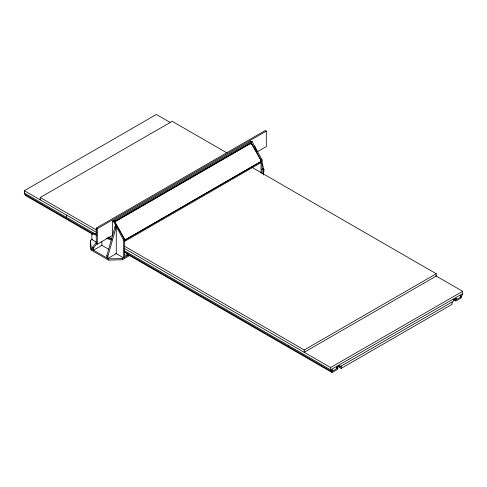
<?xml version="1.0" encoding="UTF-8"?>
<svg xmlns="http://www.w3.org/2000/svg" width="487" height="487" viewBox="0 0 487 487"><rect width="100%" height="100%" fill="white"/><g stroke="black" fill="none" stroke-linecap="round" stroke-linejoin="round"><path stroke-width="0.73" d="M263.491 174.949L263.863 169.172L262.572 168.423M263.589 174.723L263.863 169.172M106.823 257.873L106.823 255.681L115.206 225.998L116.265 226.607L116.265 253.642L107.883 258.481L107.883 256.29L116.265 226.607M92.439 249.569L92.439 247.378L96.633 241.978M101.88 241.631L101.88 245.338L93.498 250.178L93.498 247.986L96.755 243.786M92.828 233.644L24.35 194.112L24.35 190.697L156.37 114.475L170.018 122.353M40.19 199.84L40.19 197.521L172.209 121.306L226.863 152.857M112.442 235.446L97.321 244.176L96.262 243.567L96.262 228.074L265.245 130.516L266.304 131.125L266.304 146.611L257.099 151.926M96.262 228.074L97.321 228.689L266.304 131.125M112.527 234.21L112.527 221.092L113.581 220.483L114.64 221.092L124.587 239.287L124.587 257.227M96.371 242.161L91.848 239.549L91.848 233.693L92.901 233.084L96.408 234.21M112.527 221.092L113.581 221.701L114.64 221.092M250.939 142.435L249.88 141.827L113.739 220.428L114.798 221.037L250.939 142.435L250.939 143.884M252.156 141.699L251.097 141.09L250.044 141.699L251.097 142.307L252.156 141.699L262.103 159.894L262.103 173.348M114.421 221.816L251.012 142.959L261.549 161.246L124.209 240.535L124.958 240.109L115.547 223.777M114.548 222.06L251.14 143.196L251.14 144.669M129.938 255.358L122.28 259.778L108.522 260.07L91.099 250.014L90.454 240.353L92.39 239.233M115.772 253.362L123.534 257.836L123.534 239.896L124.587 239.287M261.05 173.214L261.05 160.503L262.103 159.894M261.026 161.41L124.435 240.274L124.435 241.491L261.026 162.634M261.933 169.543L263.217 168.8L263.217 166.609L261.775 163.157M128.239 253.66L127.631 253.952L127.631 254.804L127.917 254.634M90.454 240.353L91.099 248.796L108.522 258.853L122.28 258.56L128.659 254.878M304.229 349.964L436.249 273.743L436.249 276.062L304.229 352.284L304.229 349.964L124.471 246.185M124.471 248.498L330.63 367.527L462.65 291.305L462.65 294.72L460.562 295.926L460.562 297.143M462.65 293.624L330.63 369.84L124.435 250.793M124.435 251.895L331.69 371.551L337.814 368.014L337.814 368.744L337.394 369.475L332.11 372.525L127.265 254.257M338.654 366.029L339.95 366.778L453.33 301.319L453.33 300.102L456.496 298.269L456.496 299.493L455.199 298.744M454.152 299.322L455.467 300.083L461.597 296.546L461.171 298.014L455.893 301.063L453.494 299.675M337.899 366.48L341.192 368.379L452.088 304.357L452.088 302.037M260.801 161.678L261.549 161.246M107.627 237.814L111.833 239.166M91.848 233.693L96.755 235.27M106.568 238.423L111.48 240M253.782 145.997L254.835 146.605L256.57 150.745M251.882 167.303L436.249 273.743M435.652 275.721L462.65 291.305M460.276 295.786L461.597 296.546M336.499 367.253L337.814 368.014M40.19 197.521L96.816 230.217M108.668 237.059L111.961 238.959M24.35 190.697L96.883 232.573M331.416 370.205L332.718 370.954L332.718 369.736L330.63 370.942L330.63 367.527M24.35 193.01L96.225 234.509M124.313 251.962L126.9 253.459L126.9 255.894L124.313 254.403M92.591 234.241L25.403 195.451L25.403 194.721M101.546 245.144L108.662 249.253M92.439 247.378L93.498 247.986M106.823 255.681L107.883 256.29M251.097 142.307L261.05 160.503M113.581 221.701L123.534 239.896M455.467 300.083L455.467 300.82M341.192 366.06L341.192 368.379M339.95 366.778L339.95 365.56L336.785 367.387L336.785 368.604M331.69 371.551L331.69 372.281M288.383 345.453L288.383 346.549M122.28 258.56L122.28 259.778M115.206 225.998L115.206 227.502M114.798 221.037L114.798 222.486M108.522 258.853L108.522 260.07M97.321 228.689L97.321 244.176M91.099 248.796L91.099 250.014M66.597 215.084L66.597 217.403"/></g></svg>
